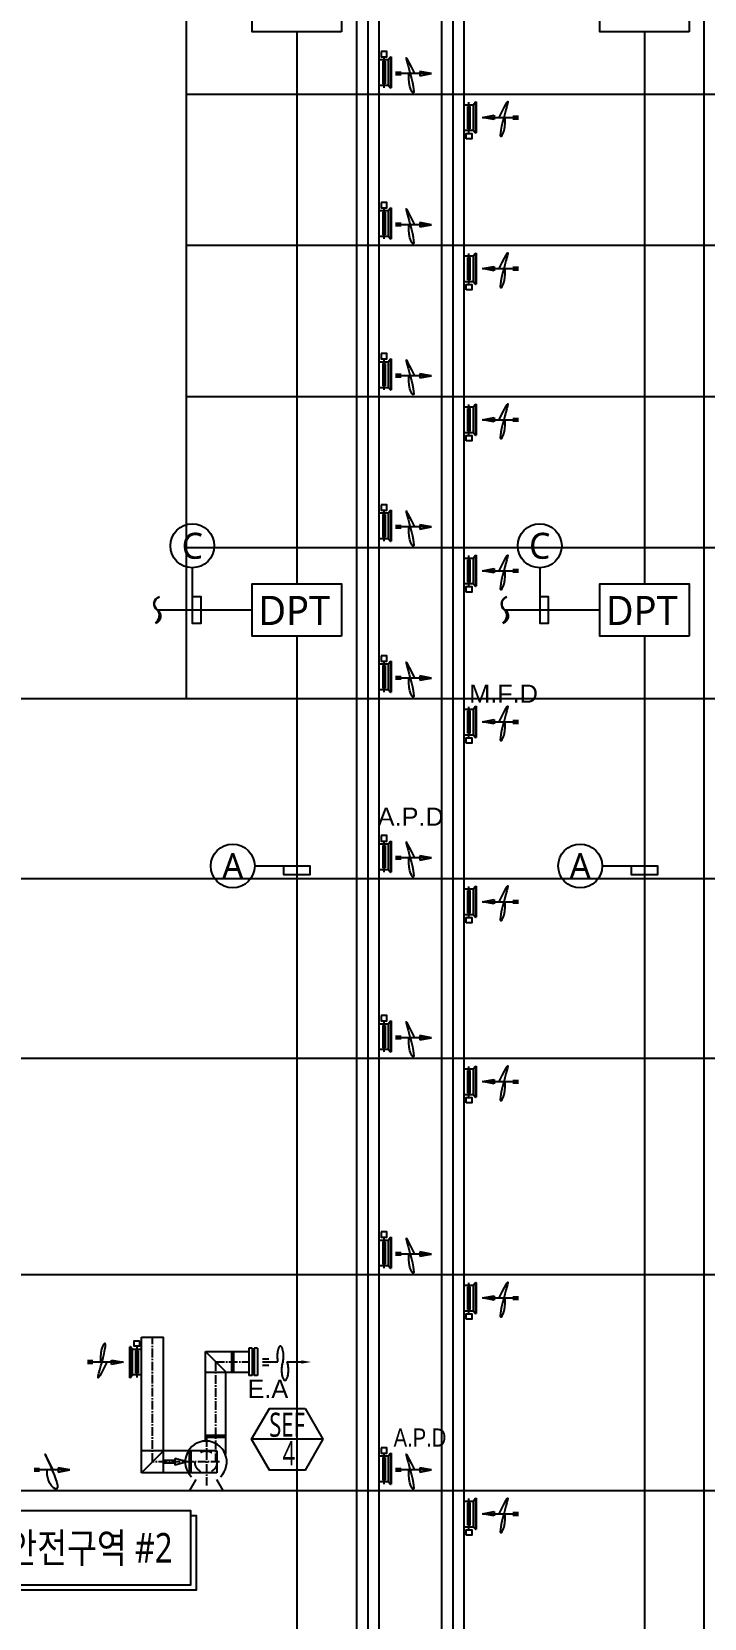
# Model space of a CAD drawing. Header units: millimetres. Extents: x 8533 to 164433, y 5768 to 115327.
# Drawn here: x 73615 to 88098, y 30524 to 64674 of the extents above; entities that cross this region are included whole.
import ezdxf
from ezdxf.enums import TextEntityAlignment as Align

# ---------------------------------------------------------------- set-up
doc = ezdxf.new("R2010")
doc.units = ezdxf.units.MM
doc.header["$LTSCALE"] = 250
for name, pattern in [('CENTER2', [1.125, 0.75, -0.125, 0.125, -0.125]), ('HIDDEN', [2, 1, -1]), ('HIDDENX2', [19.05, 12.7, -6.35])]:
    doc.linetypes.add(name, pattern=pattern)
for name, color, linetype in [('03_G_ENP_문자', 2, 'Continuous'), ('05_G-ENP_치수', 1, 'Continuous'), ('06_G-ENP_심볼', 3, 'Continuous'), ('ARC', 8, 'Continuous'), ('OUT', 4, 'Continuous'), ('p', 3, 'Continuous'), ('st', 4, 'Continuous'), ('text', 3, 'Continuous'), ('전실제연_인버터', 3, 'Continuous')]:
    doc.layers.add(name, color=color, linetype=linetype)
doc.layers.add('10_G-ENP_매립관', color=80, linetype='HIDDENX2', lineweight=30)
doc.styles.add('G-ENP', font='')
doc.styles.get("Standard").update_dxf_attribs({"font": ''})
doc.styles.add('STYLE1', font='arial.ttf')
doc.styles.get('G-ENP').set_extended_font_data('Malgun Gothic')
doc.styles.get('Standard').set_extended_font_data('Malgun Gothic')

# ---------------------------------------------------------------- blocks, each defined once
blk = doc.blocks.new('DPT-9')
at = {"layer": '06_G-ENP_심볼', "elevation": 0}
blk.add_lwpolyline([(1925, -1126), (-1925, -1126), (-1925, 1126), (1925, 1126)], close=True, dxfattribs=at)
blk.add_lwpolyline([(1925, -1126), (-1925, -1126), (-1925, 1126), (1925, 1126)], close=True, dxfattribs=at)
at = {"style": 'G-ENP'}
blk.add_text('DPT', height=1255.4, dxfattribs=at).set_placement((-112, -21, 0), align=Align.MIDDLE_CENTER)
at = {"layer": '06_G-ENP_심볼', "color": 0, "style": 'G-ENP'}
blk.add_text('DPT', height=1255.4, dxfattribs=at).set_placement((-112, -21, 0), align=Align.MIDDLE_CENTER)
blk = doc.blocks.new('G-ENP 물결')
at = {"layer": '10_G-ENP_매립관', "linetype": 'ByBlock'}
h = blk.add_hatch(color=256, dxfattribs=at)
h.paths.add_polyline_path([(61, -399, -0.641696), (0, 0, 0.892931)])
h.paths.add_polyline_path([(0, 0, 0.641696), (-61, 399, -0.435564)])
blk.add_lwpolyline([(-61, 399, -0.641696), (0, 0, 0.641696), (61, -399, 0.641696)], format="xyb", dxfattribs=at)
blk.add_arc((-216, 171), 276, 321.6941, 55.8389, dxfattribs=at)

msp = doc.modelspace()

# ---------------------------------------------------------------- linework, layer by layer
at = {"color": 2, "elevation": 0}
msp.add_lwpolyline([(71419, 32844), (77035, 32844), (77035, 31235), (71419, 31235)], close=True, dxfattribs=at)
msp.add_lwpolyline([(77035, 32739), (77156, 32739), (77156, 31130), (71540, 31130), (71540, 31235)], dxfattribs=at)
at = {"layer": '05_G-ENP_치수', "ltscale": 0.5, "elevation": 0}
for points in [[(77073, 53136), (77073, 51947), (77261, 51947), (77261, 52507), (77073, 52507)], [(84555, 53136), (84555, 51947), (84744, 51947), (84744, 52507), (84555, 52507)], [(78417, 46717), (79605, 46717), (79605, 46528), (79045, 46528), (79045, 46717)], [(85899, 46717), (87088, 46717), (87088, 46528), (86528, 46528), (86528, 46717)]]:
    msp.add_lwpolyline(points, dxfattribs=at)
at = {"layer": '05_G-ENP_치수'}
for centre in [(77073, 53609), (84555, 53609), (77944, 46717), (85426, 46717)]:
    msp.add_circle(centre, 473, dxfattribs=at)
at = {"layer": 'ARC'}
for p, q in [((76949, 50321), (76949, 96785)), ((76949, 63331), (121757, 63331)), ((76949, 60078), (121757, 60078)), ((76949, 56826), (121757, 56826)), ((76949, 53573), (121757, 53573)), ((19211, 50321), (124754, 50321)), ((19211, 46449), (124754, 46449)), ((19211, 42577), (124754, 42577)), ((17208, 37921), (130283, 37921)), ((19211, 33274), (124754, 33274))]:
    msp.add_line(p, q, dxfattribs=at)
at = {"layer": 'OUT'}
for p, q in [((81097, 64076, 0), (81293, 64076, 0)), ((81175, 64040, 0), (81175, 63556, 0)), ((81175, 64040, 0), (81227, 64040, 0)), ((81201, 64136, 0), (81201, 63468, 0)), ((81227, 64040, 0), (81227, 63556, 0)), ((81293, 64076, 0), (81338, 64136, 0)), ((81293, 64076, 0), (81293, 63525, 0)), ((81338, 64136, 0), (81353, 64136, 0)), ((81338, 64136, 0), (81338, 63468, 0)), ((81353, 64136, 0), (81353, 63468, 0)), ((81097, 63525, 0), (81293, 63525, 0)), ((81175, 63556, 0), (81227, 63556, 0)), ((81293, 63525, 0), (81338, 63468, 0)), ((81338, 63468, 0), (81353, 63468, 0)), ((82927, 63104), (83124, 63104)), ((83005, 63067), (83057, 63067)), ((83005, 62584), (83005, 63067)), ((83031, 62487), (83031, 63156)), ((83057, 62584), (83057, 63067)), ((83124, 63104), (83168, 63163)), ((83124, 63104), (83124, 62552)), ((83168, 63163), (83184, 63163)), ((83168, 63163), (83168, 62495)), ((83184, 63163), (83184, 62495)), ((82927, 62552), (83124, 62552)), ((83005, 62584), (83057, 62584)), ((83124, 62552), (83168, 62495)), ((83168, 62495), (83184, 62495)), ((81097, 60823, 0), (81293, 60823, 0)), ((81175, 60787, 0), (81227, 60787, 0)), ((81175, 60787, 0), (81175, 60303, 0)), ((81201, 60883, 0), (81201, 60215, 0)), ((81227, 60787, 0), (81227, 60303, 0)), ((81293, 60823, 0), (81338, 60883, 0)), ((81293, 60823, 0), (81293, 60272, 0)), ((81338, 60883, 0), (81353, 60883, 0)), ((81338, 60883, 0), (81338, 60215, 0)), ((81353, 60883, 0), (81353, 60215, 0)), ((81097, 60272, 0), (81293, 60272, 0)), ((81175, 60303, 0), (81227, 60303, 0)), ((81293, 60272, 0), (81338, 60215, 0)), ((81338, 60215, 0), (81353, 60215, 0)), ((82927, 59851), (83124, 59851)), ((83005, 59815), (83057, 59815)), ((83005, 59331), (83005, 59815)), ((83031, 59235), (83031, 59903)), ((83057, 59331), (83057, 59815)), ((83124, 59851), (83168, 59911)), ((83124, 59851), (83124, 59300)), ((83168, 59911), (83184, 59911)), ((83168, 59911), (83168, 59243)), ((83184, 59911), (83184, 59243)), ((82927, 59300), (83124, 59300)), ((83005, 59331), (83057, 59331)), ((83124, 59300), (83168, 59243)), ((83168, 59243), (83184, 59243)), ((81097, 57571, 0), (81293, 57571, 0)), ((81175, 57535, 0), (81175, 57051, 0)), ((81175, 57535, 0), (81227, 57535, 0)), ((81201, 57631, 0), (81201, 56963, 0)), ((81227, 57535, 0), (81227, 57051, 0)), ((81293, 57571, 0), (81338, 57631, 0)), ((81293, 57571, 0), (81293, 57020, 0)), ((81338, 57631, 0), (81353, 57631, 0)), ((81338, 57631, 0), (81338, 56963, 0)), ((81353, 57631, 0), (81353, 56963, 0)), ((81175, 57051, 0), (81227, 57051, 0)), ((81097, 57020, 0), (81293, 57020, 0)), ((81293, 57020, 0), (81338, 56963, 0)), ((81338, 56963, 0), (81353, 56963, 0)), ((82927, 56599), (83124, 56599)), ((83005, 56079), (83005, 56562)), ((83005, 56562), (83057, 56562)), ((83031, 55983), (83031, 56651)), ((83057, 56079), (83057, 56562)), ((83124, 56599), (83168, 56659)), ((83124, 56599), (83124, 56048)), ((83168, 56659), (83184, 56659)), ((83168, 56659), (83168, 55990)), ((83184, 56659), (83184, 55990)), ((82927, 56048), (83124, 56048)), ((83005, 56079), (83057, 56079)), ((83124, 56048), (83168, 55990)), ((83168, 55990), (83184, 55990)), ((81097, 54318, 0), (81293, 54318, 0)), ((81201, 54378, 0), (81201, 53710, 0)), ((81293, 54318, 0), (81338, 54378, 0)), ((81293, 54318, 0), (81293, 53767, 0)), ((81338, 54378, 0), (81353, 54378, 0)), ((81338, 54378, 0), (81338, 53710, 0)), ((81353, 54378, 0), (81353, 53710, 0)), ((81175, 54282, 0), (81175, 53798, 0)), ((81175, 54282, 0), (81227, 54282, 0)), ((81227, 54282, 0), (81227, 53798, 0)), ((81097, 53767, 0), (81293, 53767, 0)), ((81175, 53798, 0), (81227, 53798, 0)), ((81293, 53767, 0), (81338, 53710, 0)), ((81338, 53710, 0), (81353, 53710, 0)), ((82927, 53346), (83124, 53346)), ((83005, 53310), (83057, 53310)), ((83005, 52826), (83005, 53310)), ((83031, 52730), (83031, 53398)), ((83057, 52826), (83057, 53310)), ((83124, 53346), (83168, 53406)), ((83124, 53346), (83124, 52795)), ((83168, 53406), (83184, 53406)), ((83168, 53406), (83168, 52738)), ((83184, 53406), (83184, 52738)), ((82927, 52795), (83124, 52795)), ((83005, 52826), (83057, 52826)), ((83124, 52795), (83168, 52738)), ((83168, 52738), (83184, 52738)), ((81097, 51067), (81293, 51067)), ((81175, 51030), (81175, 50547)), ((81175, 51030), (81227, 51030)), ((81201, 51126), (81201, 50458)), ((81227, 51030), (81227, 50547)), ((81293, 51067), (81338, 51126)), ((81293, 51067), (81293, 50515)), ((81338, 51126), (81353, 51126)), ((81338, 51126), (81338, 50458)), ((81353, 51126), (81353, 50458)), ((81175, 50547), (81227, 50547)), ((81097, 50515), (81293, 50515)), ((81293, 50515), (81338, 50458)), ((81338, 50458), (81353, 50458)), ((82927, 50094), (83124, 50094)), ((83005, 49574), (83005, 50058)), ((83005, 50058), (83057, 50058)), ((83031, 49478), (83031, 50146)), ((83057, 49574), (83057, 50058)), ((83124, 50094), (83168, 50154)), ((83124, 50094), (83124, 49543)), ((83168, 50154), (83184, 50154)), ((83168, 50154), (83168, 49486)), ((83184, 50154), (83184, 49486)), ((82927, 49543), (83124, 49543)), ((83005, 49574), (83057, 49574)), ((83124, 49543), (83168, 49486)), ((83168, 49486), (83184, 49486)), ((81097, 47195), (81293, 47195)), ((81175, 47158), (81175, 46675)), ((81175, 47158), (81227, 47158)), ((81201, 47254), (81201, 46586)), ((81227, 47158), (81227, 46675)), ((81293, 47195), (81338, 47254)), ((81293, 47195), (81293, 46643)), ((81338, 47254), (81353, 47254)), ((81338, 47254), (81338, 46586)), ((81353, 47254), (81353, 46586)), ((81097, 46643), (81293, 46643)), ((81175, 46675), (81227, 46675)), ((81293, 46643), (81338, 46586)), ((81338, 46586), (81353, 46586)), ((82927, 46222), (83124, 46222)), ((83005, 46186), (83057, 46186)), ((83005, 45702), (83005, 46186)), ((83031, 45606), (83031, 46274)), ((83057, 45702), (83057, 46186)), ((83124, 46222), (83168, 46282)), ((83124, 46222), (83124, 45671)), ((83168, 46282), (83184, 46282)), ((83168, 46282), (83168, 45614)), ((83184, 46282), (83184, 45614)), ((82927, 45671), (83124, 45671)), ((83005, 45702), (83057, 45702)), ((83124, 45671), (83168, 45614)), ((83168, 45614), (83184, 45614)), ((81201, 43382), (81201, 42714)), ((81293, 43323), (81338, 43382)), ((81338, 43382), (81353, 43382)), ((81338, 43382), (81338, 42714)), ((81353, 43382), (81353, 42714)), ((81097, 43323), (81293, 43323)), ((81175, 43286), (81175, 42803)), ((81175, 43286), (81227, 43286)), ((81227, 43286), (81227, 42803)), ((81293, 43323), (81293, 42771)), ((81097, 42771), (81293, 42771)), ((81175, 42803), (81227, 42803)), ((81293, 42771), (81338, 42714)), ((81338, 42714), (81353, 42714)), ((82927, 42350), (83124, 42350)), ((83031, 41734), (83031, 42402)), ((83124, 42350), (83168, 42410)), ((83124, 42350), (83124, 41799)), ((83168, 42410), (83184, 42410)), ((83168, 42410), (83168, 41742)), ((83184, 42410), (83184, 41742)), ((83005, 42314), (83057, 42314)), ((83005, 41830), (83005, 42314)), ((83057, 41830), (83057, 42314)), ((82927, 41799), (83124, 41799)), ((83005, 41830), (83057, 41830)), ((83124, 41799), (83168, 41742)), ((83168, 41742), (83184, 41742)), ((81097, 38666, 0), (81293, 38666, 0)), ((81175, 38630), (81175, 38146)), ((81175, 38630), (81227, 38630)), ((81201, 38726), (81201, 38058)), ((81227, 38630), (81227, 38146)), ((81293, 38666), (81338, 38726)), ((81293, 38666), (81293, 38115)), ((81338, 38726), (81353, 38726)), ((81338, 38726), (81338, 38058)), ((81353, 38726), (81353, 38058)), ((81097, 38115, 0), (81293, 38115, 0)), ((81175, 38146), (81227, 38146)), ((81293, 38115, 0), (81338, 38058, 0)), ((81338, 38058, 0), (81353, 38058, 0)), ((82927, 37694), (83124, 37694)), ((83005, 37657), (83057, 37657)), ((83005, 37174), (83005, 37657)), ((83031, 37078), (83031, 37746)), ((83057, 37174), (83057, 37657)), ((83124, 37694), (83168, 37754)), ((83124, 37694), (83124, 37143)), ((83168, 37754), (83184, 37754)), ((83168, 37754), (83168, 37085)), ((83184, 37754), (83184, 37085)), ((82927, 37143), (83124, 37143)), ((83005, 37174), (83057, 37174)), ((83124, 37143), (83168, 37085)), ((83168, 37085), (83184, 37085)), ((75741, 36370), (75725, 36370)), ((75725, 35702), (75725, 36370)), ((75785, 36313), (75741, 36370)), ((75741, 35702), (75741, 36370)), ((75982, 36313), (75785, 36313)), ((75785, 35761), (75785, 36313)), ((75904, 36281), (75852, 36281)), ((75852, 36281), (75852, 35798)), ((75878, 36378), (75878, 35709)), ((75904, 36281), (75904, 35798)), ((75741, 35702), (75725, 35702)), ((75785, 35761), (75741, 35702)), ((75982, 35761), (75785, 35761)), ((75904, 35798), (75852, 35798)), ((81097, 34020), (81293, 34020)), ((81175, 33983), (81175, 33500)), ((81175, 33983), (81227, 33983)), ((81201, 34079), (81201, 33411)), ((81227, 33983), (81227, 33500)), ((81293, 34020), (81338, 34079)), ((81293, 34020), (81293, 33468)), ((81338, 34079), (81353, 34079)), ((81338, 34079), (81338, 33411)), ((81353, 34079), (81353, 33411)), ((81097, 33468), (81293, 33468)), ((81175, 33500), (81227, 33500)), ((81293, 33468), (81338, 33411)), ((81338, 33411), (81353, 33411)), ((82927, 33047), (83124, 33047)), ((83005, 33011), (83057, 33011)), ((83005, 32527), (83005, 33011)), ((83031, 32431), (83031, 33099)), ((83057, 32527), (83057, 33011)), ((83124, 33047), (83168, 33107)), ((83124, 33047), (83124, 32496)), ((83168, 33107), (83184, 33107)), ((83168, 33107), (83168, 32439)), ((83184, 33107), (83184, 32439)), ((82927, 32496), (83124, 32496)), ((83005, 32527), (83057, 32527)), ((83124, 32496), (83168, 32439)), ((83168, 32439), (83184, 32439))]:
    msp.add_line(p, q, dxfattribs=at)
at = {"layer": 'OUT', "color": 1, "linetype": 'Continuous'}
msp.add_line((79886, 34378, 0), (78350, 34378, 0), dxfattribs=at)
at = {"layer": 'OUT', "elevation": 0}
for points in [[(81143, 64251), (81143, 64136), (81259, 64136), (81259, 64251)], [(82974, 62372), (82974, 62487), (83089, 62487), (83089, 62372)], [(81143, 60999), (81143, 60883), (81259, 60883), (81259, 60999)], [(81143, 57746), (81143, 57631), (81259, 57631), (81259, 57746)], [(82974, 55867), (82974, 55983), (83089, 55983), (83089, 55867)], [(81143, 54494), (81143, 54378), (81259, 54378), (81259, 54494)], [(82974, 52614), (82974, 52730), (83089, 52730), (83089, 52614)], [(81143, 51242), (81143, 51126), (81259, 51126), (81259, 51242)], [(82974, 49363), (82974, 49478), (83089, 49478), (83089, 49363)], [(81143, 47370), (81143, 47254), (81259, 47254), (81259, 47370)], [(82974, 45491), (82974, 45606), (83089, 45606), (83089, 45491)], [(81143, 43498), (81143, 43382), (81259, 43382), (81259, 43498)], [(82974, 41619), (82974, 41734), (83089, 41734), (83089, 41619)], [(81143, 38841), (81143, 38726), (81259, 38726), (81259, 38841)], [(82974, 36962), (82974, 37078), (83089, 37078), (83089, 36962)], [(75935, 36493), (75935, 36378), (75820, 36378), (75820, 36493)], [(81143, 34195), (81143, 34079), (81259, 34079), (81259, 34195)], [(82974, 32316), (82974, 32431), (83089, 32431), (83089, 32316)]]:
    msp.add_lwpolyline(points, close=True, dxfattribs=at)
at = {"layer": 'OUT'}
msp.add_lwpolyline([(82974, 59119), (82974, 59235), (83089, 59235), (83089, 59119)], close=True, dxfattribs=at)
at = {"layer": 'OUT', "color": 1, "linetype": 'Continuous', "elevation": 0}
msp.add_lwpolyline([(79502, 35043), (79886, 34378), (79502, 33713), (78734, 33713), (78350, 34378), (78734, 35043)], close=True, dxfattribs=at)
at = {"layer": 'p', "color": 4, "linetype": 'Continuous'}
for p, q in [((82447, 16847), (82447, 94153)), ((82927, 16847), (82927, 93679)), ((80616, 15017), (80616, 91126)), ((81097, 15017), (81097, 91126)), ((88098, 15017), (88098, 91126))]:
    msp.add_line(p, q, dxfattribs=at)
at = {"layer": 'p', "color": 1}
for p, q in [((82687, 16847), (82687, 93916)), ((80857, 15017), (80857, 91126)), ((81568, 63799, 0), (81452, 63799, 0)), ((82221, 63773, 0), (81452, 63773, 0)), ((81568, 63747, 0), (81452, 63747, 0)), ((83977, 62855), (84094, 62855)), ((83324, 62829), (84094, 62829)), ((83977, 62803), (84094, 62803)), ((81568, 60546, 0), (81452, 60546, 0)), ((82221, 60520, 0), (81452, 60520, 0)), ((81568, 60494, 0), (81452, 60494, 0)), ((83324, 59577), (84094, 59577)), ((83977, 59603), (84094, 59603)), ((83977, 59551), (84094, 59551)), ((81568, 57294, 0), (81452, 57294, 0)), ((82221, 57268, 0), (81452, 57268, 0)), ((81568, 57242, 0), (81452, 57242, 0)), ((83977, 56350), (84094, 56350)), ((83324, 56324), (84094, 56324)), ((83977, 56298), (84094, 56298)), ((81568, 54041, 0), (81452, 54041, 0)), ((82221, 54015, 0), (81452, 54015, 0)), ((81568, 53989, 0), (81452, 53989, 0)), ((83324, 53072), (84094, 53072)), ((83977, 53098), (84094, 53098)), ((83977, 53046), (84094, 53046)), ((81568, 50789), (81452, 50789)), ((82221, 50763), (81452, 50763)), ((81568, 50737), (81452, 50737)), ((83324, 49820), (84094, 49820)), ((83977, 49846), (84094, 49846)), ((83977, 49794), (84094, 49794)), ((81568, 46917), (81452, 46917)), ((82221, 46891), (81452, 46891)), ((81568, 46865), (81452, 46865)), ((83324, 45948), (84094, 45948)), ((83977, 45974), (84094, 45974)), ((83977, 45922), (84094, 45922)), ((81568, 43045), (81452, 43045)), ((82221, 43019), (81452, 43019)), ((81568, 42993), (81452, 42993)), ((83324, 42076), (84094, 42076)), ((83977, 42102), (84094, 42102)), ((83977, 42050), (84094, 42050)), ((81568, 38389), (81452, 38389)), ((82221, 38363), (81452, 38363)), ((81568, 38337), (81452, 38337)), ((83324, 37419), (84094, 37419)), ((83977, 37445), (84094, 37445)), ((83977, 37394), (84094, 37394)), ((74932, 36062), (74815, 36062)), ((75585, 36036), (74815, 36036)), ((74932, 36010), (74815, 36010)), ((73780, 33742), (73664, 33742)), ((74433, 33716), (73664, 33716)), ((73780, 33690), (73664, 33690)), ((81568, 33742), (81452, 33742)), ((82221, 33716), (81452, 33716)), ((81568, 33690), (81452, 33690)), ((83977, 32799), (84094, 32799)), ((83324, 32773), (84094, 32773)), ((83977, 32747), (84094, 32747))]:
    msp.add_line(p, q, dxfattribs=at)
at = {"layer": 'p', "color": 1, "linetype": 'Continuous'}
for p, q in [((81972, 63819, 0), (81972, 63726, 0)), ((82221, 63773, 0), (81972, 63819, 0)), ((81972, 63726, 0), (82221, 63773, 0)), ((83324, 62829), (83573, 62876)), ((83573, 62876), (83573, 62783)), ((83573, 62783), (83324, 62829)), ((81972, 60567, 0), (81972, 60474, 0)), ((82221, 60520, 0), (81972, 60567, 0)), ((81972, 60474, 0), (82221, 60520, 0)), ((83324, 59577), (83573, 59623)), ((83573, 59530), (83324, 59577)), ((83573, 59623), (83573, 59530)), ((82221, 57268, 0), (81972, 57314, 0)), ((81972, 57314, 0), (81972, 57221, 0)), ((81972, 57221, 0), (82221, 57268, 0)), ((83324, 56324), (83573, 56371)), ((83573, 56371), (83573, 56278)), ((83573, 56278), (83324, 56324)), ((81972, 54062, 0), (81972, 53969, 0)), ((82221, 54015, 0), (81972, 54062, 0)), ((81972, 53969, 0), (82221, 54015, 0)), ((83324, 53072), (83573, 53118)), ((83573, 53026), (83324, 53072)), ((83573, 53118), (83573, 53026)), ((81972, 50810), (81972, 50717)), ((82221, 50763), (81972, 50810)), ((81972, 50717), (82221, 50763)), ((83324, 49820), (83573, 49867)), ((83573, 49867), (83573, 49774)), ((83573, 49774), (83324, 49820)), ((81972, 46938), (81972, 46845)), ((82221, 46891), (81972, 46938)), ((81972, 46845), (82221, 46891)), ((83324, 45948), (83573, 45995)), ((83573, 45902), (83324, 45948)), ((83573, 45995), (83573, 45902)), ((81972, 43066), (81972, 42973)), ((82221, 43019), (81972, 43066)), ((81972, 42973), (82221, 43019)), ((83324, 42076), (83573, 42123)), ((83573, 42030), (83324, 42076)), ((83573, 42123), (83573, 42030)), ((81972, 38409, 0), (81972, 38316, 0)), ((82221, 38363), (81972, 38409)), ((81972, 38316), (82221, 38363)), ((83324, 37419), (83573, 37466)), ((83573, 37373), (83324, 37419)), ((83573, 37466), (83573, 37373)), ((75336, 36082), (75585, 36036)), ((75336, 35989), (75336, 36082)), ((75585, 36036), (75336, 35989)), ((74185, 33763), (74185, 33670)), ((74433, 33716), (74185, 33763)), ((74185, 33670), (74433, 33716)), ((81972, 33763), (81972, 33670)), ((82221, 33716), (81972, 33763)), ((81972, 33670), (82221, 33716)), ((83324, 32773), (83573, 32819)), ((83573, 32819), (83573, 32727)), ((83573, 32727), (83324, 32773))]:
    msp.add_line(p, q, dxfattribs=at)
at = {"layer": 'p', "color": 1}
for points in [[(81868, 63773), (81802, 63902), (81752, 63998), (81716, 64064), (81693, 64101), (81681, 64112), (81679, 64099), (81686, 64063), (81699, 64009), (81719, 63937), (81742, 63853), (81766, 63763), (81790, 63670), (81812, 63582), (81828, 63502), (81839, 63437), (81841, 63390), (81833, 63368), (81817, 63368), (81797, 63390), (81776, 63432), (81756, 63493), (81740, 63571), (81733, 63665), (81736, 63773)], [(83678, 62829), (83744, 62959), (83794, 63055), (83830, 63121), (83853, 63158), (83865, 63169), (83867, 63155), (83860, 63120), (83846, 63065), (83827, 62994), (83804, 62910), (83779, 62819), (83755, 62727), (83734, 62639), (83717, 62559), (83707, 62493), (83705, 62447), (83713, 62424), (83728, 62425), (83748, 62447), (83770, 62489), (83790, 62550), (83805, 62628), (83813, 62722), (83810, 62829)], [(83678, 62829), (83744, 62959), (83794, 63055), (83830, 63121), (83853, 63158), (83865, 63169), (83867, 63155), (83860, 63120), (83846, 63065), (83827, 62994), (83804, 62910), (83779, 62819), (83755, 62727), (83734, 62639), (83717, 62559), (83707, 62493), (83705, 62447), (83713, 62424), (83728, 62425), (83748, 62447), (83770, 62489), (83790, 62550), (83805, 62628), (83813, 62722), (83810, 62829)], [(81868, 60520), (81802, 60650), (81752, 60746), (81716, 60811), (81693, 60849), (81681, 60859), (81679, 60846), (81686, 60811), (81699, 60756), (81719, 60685), (81742, 60601), (81766, 60510), (81790, 60418), (81812, 60329), (81828, 60250), (81839, 60184), (81841, 60138), (81833, 60115), (81817, 60116), (81797, 60138), (81776, 60180), (81756, 60241), (81740, 60319), (81733, 60412), (81736, 60520)], [(83678, 59577), (83744, 59706), (83794, 59803), (83830, 59868), (83853, 59905), (83865, 59916), (83867, 59903), (83860, 59868), (83846, 59813), (83827, 59741), (83804, 59658), (83779, 59567), (83755, 59475), (83734, 59386), (83717, 59306), (83707, 59241), (83705, 59195), (83713, 59172), (83728, 59172), (83748, 59194), (83770, 59237), (83790, 59298), (83805, 59375), (83813, 59469), (83810, 59577)], [(83678, 59577), (83744, 59706), (83794, 59803), (83830, 59868), (83853, 59905), (83865, 59916), (83867, 59903), (83860, 59868), (83846, 59813), (83827, 59741), (83804, 59658), (83779, 59567), (83755, 59475), (83734, 59386), (83717, 59306), (83707, 59241), (83705, 59195), (83713, 59172), (83728, 59172), (83748, 59194), (83770, 59237), (83790, 59298), (83805, 59375), (83813, 59469), (83810, 59577)], [(81868, 57268), (81802, 57397), (81752, 57493), (81716, 57559), (81693, 57596), (81681, 57607), (81679, 57594), (81686, 57558), (81699, 57504), (81719, 57432), (81742, 57348), (81766, 57258), (81790, 57165), (81812, 57077), (81828, 56997), (81839, 56932), (81841, 56885), (81833, 56863), (81817, 56863), (81797, 56885), (81776, 56927), (81756, 56988), (81740, 57066), (81733, 57160), (81736, 57268)], [(83678, 56324), (83744, 56454), (83794, 56550), (83830, 56616), (83853, 56653), (83865, 56664), (83867, 56650), (83860, 56615), (83846, 56560), (83827, 56489), (83804, 56405), (83779, 56314), (83755, 56222), (83734, 56134), (83717, 56054), (83707, 55988), (83705, 55942), (83713, 55919), (83728, 55920), (83748, 55942), (83770, 55984), (83790, 56045), (83805, 56123), (83813, 56217), (83810, 56324)], [(83678, 56324), (83744, 56454), (83794, 56550), (83830, 56616), (83853, 56653), (83865, 56664), (83867, 56650), (83860, 56615), (83846, 56560), (83827, 56489), (83804, 56405), (83779, 56314), (83755, 56222), (83734, 56134), (83717, 56054), (83707, 55988), (83705, 55942), (83713, 55919), (83728, 55920), (83748, 55942), (83770, 55984), (83790, 56045), (83805, 56123), (83813, 56217), (83810, 56324)], [(81868, 54015), (81802, 54145), (81752, 54241), (81716, 54307), (81693, 54344), (81681, 54354), (81679, 54341), (81686, 54306), (81699, 54251), (81719, 54180), (81742, 54096), (81766, 54005), (81790, 53913), (81812, 53824), (81828, 53745), (81839, 53679), (81841, 53633), (81833, 53610), (81817, 53611), (81797, 53633), (81776, 53675), (81756, 53736), (81740, 53814), (81733, 53907), (81736, 54015)], [(83678, 53072), (83744, 53201), (83794, 53298), (83830, 53363), (83853, 53400), (83865, 53411), (83867, 53398), (83860, 53363), (83846, 53308), (83827, 53236), (83804, 53153), (83779, 53062), (83755, 52970), (83734, 52881), (83717, 52801), (83707, 52736), (83705, 52690), (83713, 52667), (83728, 52667), (83748, 52689), (83770, 52732), (83790, 52793), (83805, 52871), (83813, 52964), (83810, 53072)], [(83678, 53072), (83744, 53201), (83794, 53298), (83830, 53363), (83853, 53400), (83865, 53411), (83867, 53398), (83860, 53363), (83846, 53308), (83827, 53236), (83804, 53153), (83779, 53062), (83755, 52970), (83734, 52881), (83717, 52801), (83707, 52736), (83705, 52690), (83713, 52667), (83728, 52667), (83748, 52689), (83770, 52732), (83790, 52793), (83805, 52871), (83813, 52964), (83810, 53072)], [(81868, 50763), (81802, 50893), (81752, 50989), (81716, 51055), (81693, 51092), (81681, 51103), (81679, 51089), (81686, 51054), (81699, 50999), (81719, 50928), (81742, 50844), (81766, 50753), (81790, 50661), (81812, 50573), (81828, 50493), (81839, 50427), (81841, 50381), (81833, 50358), (81817, 50359), (81797, 50381), (81776, 50423), (81756, 50484), (81740, 50562), (81733, 50656), (81736, 50763)], [(83678, 49820), (83744, 49949), (83794, 50046), (83830, 50111), (83853, 50148), (83865, 50159), (83867, 50146), (83860, 50111), (83846, 50056), (83827, 49984), (83804, 49901), (83779, 49810), (83755, 49718), (83734, 49629), (83717, 49550), (83707, 49484), (83705, 49438), (83713, 49415), (83728, 49416), (83748, 49438), (83770, 49480), (83790, 49541), (83805, 49619), (83813, 49712), (83810, 49820)], [(83678, 49820), (83744, 49949), (83794, 50046), (83830, 50111), (83853, 50148), (83865, 50159), (83867, 50146), (83860, 50111), (83846, 50056), (83827, 49984), (83804, 49901), (83779, 49810), (83755, 49718), (83734, 49629), (83717, 49550), (83707, 49484), (83705, 49438), (83713, 49415), (83728, 49416), (83748, 49438), (83770, 49480), (83790, 49541), (83805, 49619), (83813, 49712), (83810, 49820)], [(81868, 46891), (81802, 47021), (81752, 47117), (81716, 47183), (81693, 47220), (81681, 47231), (81679, 47217), (81686, 47182), (81699, 47127), (81719, 47056), (81742, 46972), (81766, 46881), (81790, 46789), (81812, 46701), (81828, 46621), (81839, 46555), (81841, 46509), (81833, 46486), (81817, 46487), (81797, 46509), (81776, 46551), (81756, 46612), (81740, 46690), (81733, 46784), (81736, 46891)], [(83678, 45948), (83744, 46077), (83794, 46174), (83830, 46239), (83853, 46276), (83865, 46287), (83867, 46274), (83860, 46239), (83846, 46184), (83827, 46112), (83804, 46029), (83779, 45938), (83755, 45846), (83734, 45757), (83717, 45678), (83707, 45612), (83705, 45566), (83713, 45543), (83728, 45544), (83748, 45566), (83770, 45608), (83790, 45669), (83805, 45747), (83813, 45840), (83810, 45948)], [(83678, 45948), (83744, 46077), (83794, 46174), (83830, 46239), (83853, 46276), (83865, 46287), (83867, 46274), (83860, 46239), (83846, 46184), (83827, 46112), (83804, 46029), (83779, 45938), (83755, 45846), (83734, 45757), (83717, 45678), (83707, 45612), (83705, 45566), (83713, 45543), (83728, 45544), (83748, 45566), (83770, 45608), (83790, 45669), (83805, 45747), (83813, 45840), (83810, 45948)], [(81868, 43019), (81802, 43149), (81752, 43245), (81716, 43311), (81693, 43348), (81681, 43359), (81679, 43345), (81686, 43310), (81699, 43255), (81719, 43184), (81742, 43100), (81766, 43009), (81790, 42917), (81812, 42829), (81828, 42749), (81839, 42683), (81841, 42637), (81833, 42614), (81817, 42615), (81797, 42637), (81776, 42679), (81756, 42740), (81740, 42818), (81733, 42912), (81736, 43019)], [(83678, 42076), (83744, 42205), (83794, 42302), (83830, 42367), (83853, 42404), (83865, 42415), (83867, 42402), (83860, 42367), (83846, 42312), (83827, 42240), (83804, 42157), (83779, 42066), (83755, 41974), (83734, 41885), (83717, 41806), (83707, 41740), (83705, 41694), (83713, 41671), (83728, 41672), (83748, 41694), (83770, 41736), (83790, 41797), (83805, 41875), (83813, 41968), (83810, 42076)], [(83678, 42076), (83744, 42205), (83794, 42302), (83830, 42367), (83853, 42404), (83865, 42415), (83867, 42402), (83860, 42367), (83846, 42312), (83827, 42240), (83804, 42157), (83779, 42066), (83755, 41974), (83734, 41885), (83717, 41806), (83707, 41740), (83705, 41694), (83713, 41671), (83728, 41672), (83748, 41694), (83770, 41736), (83790, 41797), (83805, 41875), (83813, 41968), (83810, 42076)], [(81868, 38363), (81802, 38492), (81752, 38588), (81716, 38654), (81693, 38691), (81681, 38702), (81679, 38689), (81686, 38653), (81699, 38599), (81719, 38527), (81742, 38443), (81766, 38353), (81790, 38261), (81812, 38172), (81828, 38092), (81839, 38027), (81841, 37980), (81833, 37958), (81817, 37958), (81797, 37980), (81776, 38022), (81756, 38083), (81740, 38161), (81733, 38255), (81736, 38363)], [(81868, 38363), (81802, 38492), (81752, 38588), (81716, 38654), (81693, 38691), (81681, 38702), (81679, 38689), (81686, 38653), (81699, 38599), (81719, 38527), (81742, 38443), (81766, 38353), (81790, 38261), (81812, 38172), (81828, 38092), (81839, 38027), (81841, 37980), (81833, 37958), (81817, 37958), (81797, 37980), (81776, 38022), (81756, 38083), (81740, 38161), (81733, 38255), (81736, 38363)], [(83678, 37419), (83744, 37549), (83794, 37645), (83830, 37711), (83853, 37748), (83865, 37759), (83867, 37745), (83860, 37710), (83846, 37655), (83827, 37584), (83804, 37500), (83779, 37409), (83755, 37317), (83734, 37229), (83717, 37149), (83707, 37083), (83705, 37037), (83713, 37014), (83728, 37015), (83748, 37037), (83770, 37079), (83790, 37140), (83805, 37218), (83813, 37312), (83810, 37419)], [(83678, 37419), (83744, 37549), (83794, 37645), (83830, 37711), (83853, 37748), (83865, 37759), (83867, 37745), (83860, 37710), (83846, 37655), (83827, 37584), (83804, 37500), (83779, 37409), (83755, 37317), (83734, 37229), (83717, 37149), (83707, 37083), (83705, 37037), (83713, 37014), (83728, 37015), (83748, 37037), (83770, 37079), (83790, 37140), (83805, 37218), (83813, 37312), (83810, 37419)], [(75231, 36036), (75165, 35906), (75115, 35810), (75079, 35744), (75056, 35707), (75044, 35697), (75043, 35710), (75049, 35745), (75063, 35800), (75082, 35871), (75105, 35955), (75130, 36046), (75154, 36138), (75175, 36226), (75192, 36306), (75202, 36372), (75204, 36418), (75196, 36441), (75181, 36440), (75161, 36418), (75139, 36376), (75119, 36315), (75104, 36237), (75096, 36143), (75099, 36036)], [(74080, 33716), (74014, 33846), (73964, 33942), (73930, 34008), (73909, 34045), (73901, 34055), (73905, 34042), (73920, 34007), (73945, 33952), (73978, 33881), (74017, 33797), (74057, 33706), (74096, 33614), (74130, 33526), (74156, 33446), (74170, 33380), (74170, 33334), (74152, 33311), (74121, 33312), (74082, 33334), (74040, 33376), (74000, 33437), (73968, 33515), (73949, 33609), (73948, 33716)], [(74080, 33716), (74014, 33846), (73964, 33942), (73930, 34008), (73909, 34045), (73901, 34055), (73905, 34042), (73920, 34007), (73945, 33952), (73978, 33881), (74017, 33797), (74057, 33706), (74096, 33614), (74130, 33526), (74156, 33446), (74170, 33380), (74170, 33334), (74152, 33311), (74121, 33312), (74082, 33334), (74040, 33376), (74000, 33437), (73968, 33515), (73949, 33609), (73948, 33716)], [(81868, 33716), (81802, 33846), (81752, 33942), (81716, 34008), (81693, 34045), (81681, 34055), (81679, 34042), (81686, 34007), (81699, 33952), (81719, 33881), (81742, 33797), (81766, 33706), (81790, 33614), (81812, 33526), (81828, 33446), (81839, 33380), (81841, 33334), (81833, 33311), (81817, 33312), (81797, 33334), (81776, 33376), (81756, 33437), (81740, 33515), (81733, 33609), (81736, 33716)], [(81868, 33716), (81802, 33846), (81752, 33942), (81716, 34008), (81693, 34045), (81681, 34055), (81679, 34042), (81686, 34007), (81699, 33952), (81719, 33881), (81742, 33797), (81766, 33706), (81790, 33614), (81812, 33526), (81828, 33446), (81839, 33380), (81841, 33334), (81833, 33311), (81817, 33312), (81797, 33334), (81776, 33376), (81756, 33437), (81740, 33515), (81733, 33609), (81736, 33716)], [(83678, 32773), (83744, 32902), (83794, 32999), (83830, 33064), (83853, 33101), (83865, 33112), (83867, 33099), (83860, 33064), (83846, 33009), (83827, 32937), (83804, 32854), (83779, 32763), (83755, 32671), (83734, 32582), (83717, 32503), (83707, 32437), (83705, 32391), (83713, 32368), (83728, 32368), (83748, 32391), (83770, 32433), (83790, 32494), (83805, 32572), (83813, 32665), (83810, 32773)], [(83678, 32773), (83744, 32902), (83794, 32999), (83830, 33064), (83853, 33101), (83865, 33112), (83867, 33099), (83860, 33064), (83846, 33009), (83827, 32937), (83804, 32854), (83779, 32763), (83755, 32671), (83734, 32582), (83717, 32503), (83707, 32437), (83705, 32391), (83713, 32368), (83728, 32368), (83748, 32391), (83770, 32433), (83790, 32494), (83805, 32572), (83813, 32665), (83810, 32773)]]:
    msp.add_lwpolyline(points, dxfattribs=at)
at = {"layer": 'st', "color": 4}
for p, q in [((75982, 33653), (75982, 36573)), ((75982, 36573), (76456, 36573)), ((76456, 33653), (76456, 36573)), ((77799, 35824), (77360, 36263)), ((77360, 34350), (77360, 36263)), ((77360, 36263), (78292, 36263)), ((77919, 36263), (77919, 35824)), ((77958, 36263), (77958, 35824)), ((78292, 36335), (78292, 35751)), ((78365, 36335), (78292, 36335)), ((78365, 36335), (78365, 35751)), ((78404, 36335), (78404, 35751)), ((78477, 36335), (78404, 36335)), ((78477, 36335), (78477, 35751)), ((77360, 35825), (78292, 35825)), ((77798, 34060), (77798, 35825)), ((78365, 35751), (78292, 35751)), ((78477, 35751), (78404, 35751)), ((77360, 34463), (77799, 34463)), ((77360, 34424), (77799, 34424)), ((77604, 34127), (75982, 34127)), ((76695, 33917), (76470, 33917)), ((76695, 33864), (76470, 33864)), ((76695, 33962), (76695, 33819)), ((76960, 33890), (76695, 33962)), ((76960, 33890), (76695, 33819)), ((77003, 34127), (77003, 33653)), ((77040, 34127), (77040, 33653)), ((77604, 34127), (77604, 33653)), ((77604, 33653), (75982, 33653)), ((77020, 33274), (77153, 33514)), ((77737, 33274), (77604, 33514)), ((77020, 33274), (77737, 33274))]:
    msp.add_line(p, q, dxfattribs=at)
at = {"layer": 'st', "color": 1, "linetype": 'CENTER2'}
for p, q in [((76219, 33890), (76219, 36573)), ((77579, 33884), (77579, 36043)), ((77579, 36043), (78292, 36043)), ((77658, 33890), (76219, 33890))]:
    msp.add_line(p, q, dxfattribs=at)
at = {"layer": 'st', "color": 1}
for p, q in [((78582, 36106), (78722, 36106)), ((78582, 35975), (78722, 35975)), ((78585, 36041), (78914, 36041)), ((79023, 36041), (79024, 36041)), ((79115, 36041), (79470, 36041))]:
    msp.add_line(p, q, dxfattribs=at)
at = {"layer": 'st', "color": 4, "linetype": 'CENTER2'}
msp.add_line((77379, 34402), (77379, 33379), dxfattribs=at)
at = {"layer": 'st'}
msp.add_line((75982, 33653), (76456, 34127), dxfattribs=at)
at = {"layer": 'st', "color": 1, "elevation": 0}
for points in [[(79024, 36041, 0.02484), (79031, 36078, 0.032193), (79037, 36167, 0.032193), (79031, 36256, 0.043567), (79017, 36320, 0.086075), (78990, 36374, 0.23532), (78969, 36384, 0.23532), (78948, 36374, 0.086075), (78921, 36320, 0.043567), (78907, 36256, 0.032193), (78901, 36167, 0.032193), (78907, 36078, 0.02484), (78914, 36041)], [(79023, 36041, 0.025799), (79016, 36024, 0.046785), (79001, 35958, 0.034822), (78994, 35868, 0.034822), (79001, 35778, 0.046785), (79016, 35712, 0.089905), (79046, 35658, 0.225171), (79069, 35647, 0.225171), (79092, 35658, 0.089905), (79122, 35712, 0.046785), (79137, 35778, 0.034822), (79144, 35868, 0.034822), (79137, 35958, 0.046785), (79122, 36024, 0.025799), (79115, 36041)]]:
    msp.add_lwpolyline(points, format="xyb", dxfattribs=at)
at = {"layer": 'st', "color": 4, "linetype": 'HIDDEN'}
msp.add_circle((77367, 33890), 237, dxfattribs=at)
at = {"layer": 'st', "color": 4}
msp.add_arc((77367, 33890), 448, 314.3784, 225.6216, dxfattribs=at)
at = {"layer": 'st', "color": 1}
msp.add_solid([(79421, 36005), (79421, 36076), (79636, 36041)], dxfattribs=at)
at = {"layer": '전실제연_인버터'}
for p, q in [((79325, 64674), (79325, 52790)), ((86808, 64674), (86808, 52790)), ((78363, 52227), (76322, 52227)), ((85845, 52227), (83804, 52227)), ((79325, 51664), (79325, 28447)), ((86808, 51664), (86808, 28447))]:
    msp.add_line(p, q, dxfattribs=at)

# ---------------------------------------------------------------- block references
at = {"layer": '06_G-ENP_심볼', "color": 0, "xscale": 0.5, "yscale": 0.5, "zscale": 0.5}
for p in [(79325, 65237, 0), (86808, 65237), (79325, 52227, 0), (86808, 52227)]:
    msp.add_blockref('DPT-9', p, dxfattribs=at)
at = {"layer": '10_G-ENP_매립관', "linetype": 'ByBlock', "xscale": -0.7033806500953133, "yscale": 0.7033806500953133, "zscale": 0.7033806500953133, "rotation": 180}
for p in [(76322, 52227), (83804, 52227)]:
    msp.add_blockref('G-ENP 물결', p, dxfattribs=at)

# ---------------------------------------------------------------- texts
at = {"color": 2, "width": 0.8}
msp.add_text('피난안전구역 #2', height=640, dxfattribs=at).set_placement((74227, 32040), align=Align.MIDDLE_CENTER)
at = {"layer": '03_G_ENP_문자', "color": 0, "style": 'G-ENP'}
for p in [(77073, 53609), (84555, 53609)]:
    msp.add_text('C', height=560, rotation=360, dxfattribs=at).set_placement(p, align=Align.MIDDLE)
for p in [(77944, 46717), (85426, 46717)]:
    msp.add_text('A', height=560, dxfattribs=at).set_placement(p, align=Align.MIDDLE)
at = {"layer": 'st', "color": 2, "style": 'STYLE1'}
for s, p in [('M.F.D', (83036, 50233)), ('A.P.D', (81066, 47584)), ('E.A', (78262, 35268))]:
    msp.add_text(s, height=389.3, dxfattribs=at).set_placement(p)
at = {"layer": 'st', "color": 2, "style": 'STYLE1', "width": 0.8}
msp.add_text('A.P.D', height=389.3, dxfattribs=at).set_placement((81408, 34220))
at = {"layer": 'text', "width": 0.7}
for s, height, p in [('SEF', 518.4, (79114, 34431, 0)), ('4', 518, (79154, 33819, 0))]:
    msp.add_text(s, height=height, dxfattribs=at).set_placement(p, align=Align.CENTER)

doc.saveas('drawing.dxf')
